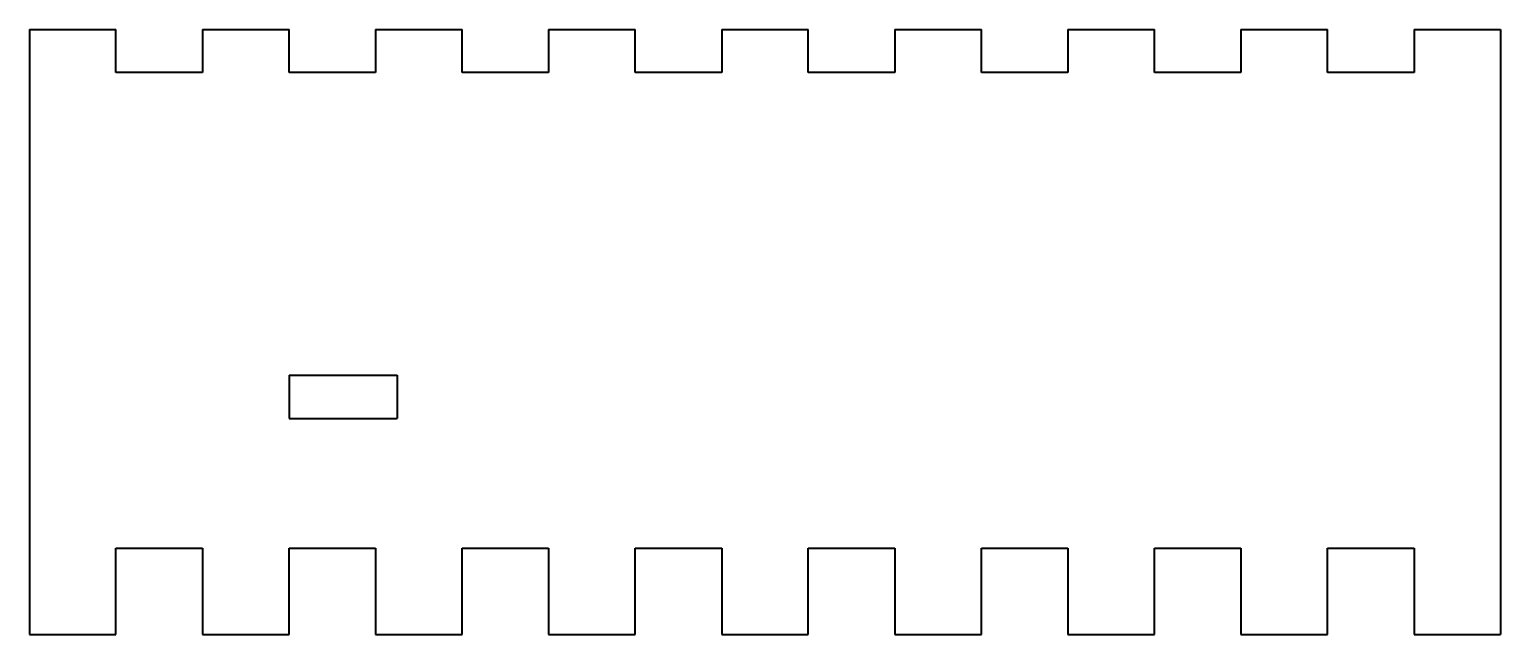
# Model space of a CAD drawing. Header units: inches. Extents: x -34 to 34, y -14 to 14.
import ezdxf

# ---------------------------------------------------------------- set-up
doc = ezdxf.new("R2010")
doc.units = ezdxf.units.IN
doc.header["$MEASUREMENT"] = 0
doc.layers.add('Visible', color=7, linetype='Continuous', lineweight=40)

msp = doc.modelspace()

# ---------------------------------------------------------------- linework, layer by layer
at = {"layer": 'Visible'}
for p, q in [((-34, 14), (-30, 14)), ((-34, 14), (-34, -14)), ((-30, 12), (-30, 14)), ((-26, 14), (-22, 14)), ((-26, 14), (-26, 12)), ((-22, 12), (-22, 14)), ((-18, 14), (-14, 14)), ((-18, 14), (-18, 12)), ((-14, 12), (-14, 14)), ((-10, 14), (-6, 14)), ((-10, 14), (-10, 12)), ((-6, 12), (-6, 14)), ((-2, 14), (2, 14)), ((-2, 14), (-2, 12)), ((2, 12), (2, 14)), ((6, 14), (10, 14)), ((6, 14), (6, 12)), ((10, 12), (10, 14)), ((14, 14), (18, 14)), ((14, 14), (14, 12)), ((18, 12), (18, 14)), ((22, 14), (26, 14)), ((22, 14), (22, 12)), ((26, 12), (26, 14)), ((30, 14), (34, 14)), ((30, 14), (30, 12)), ((34, 14), (34, -14)), ((-26, 12), (-30, 12)), ((-18, 12), (-22, 12)), ((-10, 12), (-14, 12)), ((-2, 12), (-6, 12)), ((6, 12), (2, 12)), ((14, 12), (10, 12)), ((22, 12), (18, 12)), ((30, 12), (26, 12)), ((-22, -2), (-22, -4)), ((-22, -2), (-17, -2)), ((-17, -2), (-17, -4)), ((-22, -4), (-17, -4)), ((-30, -14), (-30, -10)), ((-30, -10), (-26, -10)), ((-26, -10), (-26, -14)), ((-22, -14), (-22, -10)), ((-22, -10), (-18, -10)), ((-18, -10), (-18, -14)), ((-14, -14), (-14, -10)), ((-14, -10), (-10, -10)), ((-10, -10), (-10, -14)), ((-6, -14), (-6, -10)), ((-6, -10), (-2, -10)), ((-2, -10), (-2, -14)), ((2, -14), (2, -10)), ((2, -10), (6, -10)), ((6, -10), (6, -14)), ((10, -14), (10, -10)), ((10, -10), (14, -10)), ((14, -10), (14, -14)), ((18, -14), (18, -10)), ((18, -10), (22, -10)), ((22, -10), (22, -14)), ((26, -14), (26, -10)), ((26, -10), (30, -10)), ((30, -10), (30, -14)), ((-34, -14), (-30, -14)), ((-26, -14), (-22, -14)), ((-18, -14), (-14, -14)), ((-10, -14), (-6, -14)), ((-2, -14), (2, -14)), ((6, -14), (10, -14)), ((14, -14), (18, -14)), ((22, -14), (26, -14)), ((30, -14), (34, -14))]:
    msp.add_line(p, q, dxfattribs=at)

doc.saveas('drawing.dxf')
